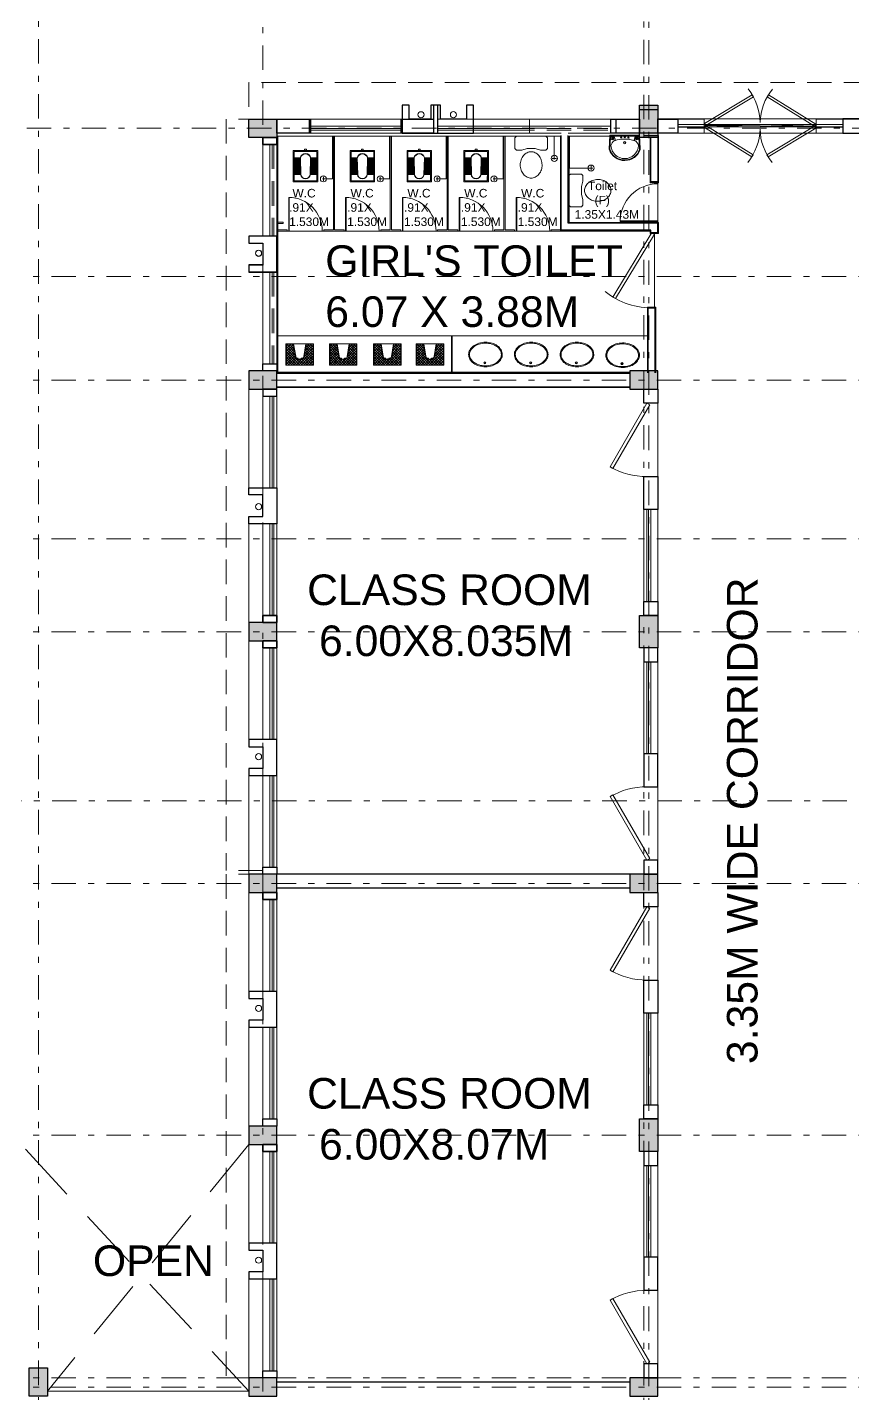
# Model space of a CAD drawing. Header units: millimetres. Extents: x 3614 to 12428, y -844 to 6844.
# Drawn here: x 5679.4 to 5692.9, y -318.72 to -296.39 of the extents above; entities that cross this region are included whole.
import ezdxf

# ---------------------------------------------------------------- set-up
doc = ezdxf.new("R2010")
doc.units = ezdxf.units.MM
doc.header["$LTSCALE"] = 40
doc.header["$MEASUREMENT"] = 0
doc.linetypes.add('DASHDOT', pattern=[1, 0.5, -0.25, 0, -0.25])
doc.linetypes.add('DASHED', pattern=[0.75, 0.5, -0.25])
doc.layers.get('0').update_dxf_attribs({"linetype": 'CONTINUOUS', "lineweight": 20})
for name, color, linetype, lineweight in [('CLL LEV.', 15, 'CONTINUOUS', 18), ('Column', 252, 'CONTINUOUS', 30), ('Column Hatch', 253, 'CONTINUOUS', 13), ('CUBICAL TOILET', 160, 'CONTINUOUS', 15), ('Door', 54, 'CONTINUOUS', 18), ('elevation', 7, 'CONTINUOUS', 9), ('Fixture', 44, 'CONTINUOUS', 15), ('Furniture', 13, 'CONTINUOUS', 15), ('GRID', 134, 'DASHDOT', 13), ('Hidden', 30, 'DASHED', 18), ('Plaster', 141, 'CONTINUOUS', 5), ('Railing', 23, 'CONTINUOUS', 18), ('TEXT', 7, 'CONTINUOUS', 20), ('Ventilator', 6, 'DASHED', 18), ('Wall', 7, 'CONTINUOUS', 30), ('Window', 150, 'CONTINUOUS', 15), ('Window-Wall', 7, 'CONTINUOUS', 18)]:
    doc.layers.add(name, color=color, linetype=linetype, lineweight=lineweight)
doc.styles.add('DIM', font='arial.ttf')
doc.styles.add('L120', font='simplex.shx', dxfattribs={"height": 1})

# ---------------------------------------------------------------- blocks, each defined once
blk = doc.blocks.new('COLUMN 546')
at = {"layer": 'Column Hatch'}
h = blk.add_hatch(color=0, dxfattribs=at)
h.dxf.hatch_style = 1
h.paths.add_polyline_path([(0, 0), (0.3, 0), (0.3, 0.46), (0, 0.46)])
at = {"layer": 'Column'}
for p, q in [((0.3, 0.46), (0, 0.46)), ((0, 0.46), (0, 0)), ((0.3, 0), (0.3, 0.46)), ((0, 0), (0.3, 0))]:
    blk.add_line(p, q, dxfattribs=at)
blk = doc.blocks.new('WINDOW 1')
at = {"layer": 'CLL LEV.'}
for p, q in [((-0.115, -0.23), (-0.115, -0.46)), ((1.615, -0.23), (1.615, -0.46)), ((-0.115, -0.46), (1.615, -0.46))]:
    blk.add_line(p, q, dxfattribs=at)
at = {"layer": 'Window'}
for p, q in [((0, -0.051), (1.5, -0.051)), ((0, -0.081), (1.5, -0.081))]:
    blk.add_line(p, q, dxfattribs=at)
at = {"layer": 'Window-Wall'}
for p, q in [((0, 0), (1.5, 0)), ((0, -0.23), (0, 0)), ((1.5, 0), (1.5, -0.23)), ((0, -0.115), (1.5, -0.115)), ((1.5, -0.23), (0, -0.23))]:
    blk.add_line(p, q, dxfattribs=at)
blk = doc.blocks.new('SHAFT2')
at = {"layer": 'Fixture'}
blk.add_circle((0.302, 0.307), 0.05, dxfattribs=at)
at = {"layer": 'Wall'}
blk.add_lwpolyline([(0, 0.585), (0.46, 0.585), (0.46, 0.47), (0.23, 0.47), (0.23, 0.115), (0.46, 0.115), (0.46, 0), (0, 0), (0, 0.585)], dxfattribs=at)
blk = doc.blocks.new('VENT 2')
at = {"layer": 'Ventilator', "linetype": 'Continuous', "ltscale": 0.02}
for p, q in [((0, 0.182), (1.5, 0.182)), ((0, 0.152), (1.5, 0.152))]:
    blk.add_line(p, q, dxfattribs=at)
at = {"layer": 'Window-Wall'}
for p, q in [((0, 0.23), (1.5, 0.23)), ((0, 0), (0, 0.23)), ((1.5, 0.23), (1.5, 0)), ((0, 0.115), (1.5, 0.115)), ((1.5, 0), (0, 0))]:
    blk.add_line(p, q, dxfattribs=at)
blk = doc.blocks.new('*U18')
for p, q in [((0, 0), (0, -6)), ((40, 0), (40, -6))]:
    blk.add_line(p, q)
blk.add_lwpolyline([(0, 0), (34.64, 20), (35.52, 18.48), (0.87, -1.52)], close=True)
blk.add_arc((0, 0), 40, 0, 30)
blk = doc.blocks.new('DOOR1')
at = {"layer": 'Door'}
blk.add_line((0, 0), (1.2, 0), dxfattribs=at)
at = {"layer": 'Door', "xscale": 0.0300000000000013, "yscale": 0.0300000000000013, "zscale": 0.0300000000000013}
blk.add_blockref('*U18', (0, 0.18), dxfattribs=at)
blk = doc.blocks.new('class 1')
at = {"layer": 'Wall'}
for points in [[(0.23, -0.035), (0, -0.035), (0, -0.265), (0.23, -0.265), (0.23, -0.035)], [(0.23, -1.465), (0, -1.465), (0, -2.005), (0.23, -2.005), (0.23, -1.465)], [(0.23, -3.505), (0, -3.505), (0, -3.735), (0.23, -3.735), (0.23, -3.505)]]:
    blk.add_lwpolyline(points, dxfattribs=at)
at = {"layer": 'Wall', "rotation": 270}
for name, p in [('DOOR1', (0, -0.265)), ('VENT 2', (0, -2.005))]:
    blk.add_blockref(name, p, dxfattribs=at)
blk = doc.blocks.new('COLM 530')
at = {"layer": 'Column Hatch'}
h = blk.add_hatch(color=0, dxfattribs=at)
h.dxf.hatch_style = 1
h.paths.add_polyline_path([(5443.518, -633.795), (5443.218, -633.795), (5443.218, -634.325), (5443.518, -634.325)])
at = {"layer": 'Column'}
for p, q in [((5443.518, -633.795), (5443.218, -633.795)), ((5443.218, -633.795), (5443.218, -634.325)), ((5443.518, -634.325), (5443.518, -633.795)), ((5443.218, -634.325), (5443.518, -634.325))]:
    blk.add_line(p, q, dxfattribs=at)
blk = doc.blocks.new('GRID TY6')
at = {"layer": 'GRID', "lineweight": 18, "ltscale": 0.02}
for p, q in [((5486.0878, -290.0307), (5486.0878, -340.9309)), ((5482.4148, -291.727), (5482.4148, -340.9309)), ((5492.3178, -291.7377), (5492.3178, -340.9309)), ((5492.3978, -291.7443), (5492.3978, -340.9309)), ((5432.7255, -295.8856), (5508.2295, -295.8856)), ((5508.2295, -300.0006), (5432.7255, -300.0006)), ((5508.2295, -304.1156), (5432.7249, -304.1156)), ((5508.2295, -308.2306), (5432.7255, -308.2306)), ((5508.2295, -312.3456), (5432.7255, -312.3456)), ((5508.2295, -316.3106), (5433.2737, -316.3106)), ((5508.2295, -316.4606), (5433.2827, -316.4606))]:
    blk.add_line(p, q, dxfattribs=at)
at = {"layer": 'GRID', "color": 190, "lineweight": 18, "ltscale": 0.02}
for p, q in [((5508.2295, -298.3106), (5432.3268, -298.3106)), ((5508.2295, -302.5959), (5432.6614, -302.5959)), ((5508.2388, -306.8766), (5432.6783, -306.8766))]:
    blk.add_line(p, q, dxfattribs=at)
blk = doc.blocks.new('SHAFT')
at = {"layer": 'Fixture'}
blk.add_circle((-0.328, 0.302), 0.05, dxfattribs=at)
at = {"layer": 'Wall'}
blk.add_lwpolyline([(-0.655, 0), (-0.655, 0.46), (-0.54, 0.46), (-0.54, 0.23), (-0.115, 0.23), (-0.115, 0.46), (0, 0.46), (0, 0), (-0.655, 0)], dxfattribs=at)
blk = doc.blocks.new('Door - Left Hung 36 in.')
at = {"layer": 'Door'}
blk.add_line((0.75, -1.3), (35.93, -1.3), dxfattribs=at)
blk.add_lwpolyline([(0.75, -1.3), (0, 0), (31.18, 18), (31.93, 16.7)], close=True, dxfattribs=at)
blk.add_arc((0, 0), 36, 0, 37.31013, dxfattribs=at)
blk = doc.blocks.new('RSA CL6')
for p, q in [((5.51, 3.48), (5.51, 7.28)), ((5.91, 3.47), (5.91, 7.28)), ((6.3, 3.46), (6.3, 7.28)), ((6.69, 3.45), (6.69, 7.28)), ((7.09, 3.44), (7.09, 7.28)), ((7.48, 3.43), (7.48, 7.28)), ((7.87, 3.42), (7.87, 7.28)), ((8.27, 3.41), (8.27, 7.28)), ((8.66, 3.4), (8.66, 7.28)), ((9.06, 3.39), (9.06, 7.28)), ((9.45, 3.38), (9.45, 7.28)), ((9.84, 3.37), (9.84, 7.28)), ((10.24, 3.36), (10.24, 7.28)), ((10.63, 3.35), (10.63, 7.28)), ((11.02, 3.34), (11.02, 7.28)), ((11.42, 3.33), (11.42, 7.28)), ((11.81, 3.32), (11.81, 7.28)), ((12.2, 3.31), (12.2, 7.28)), ((12.6, 3.31), (12.6, 7.28)), ((12.99, 3.3), (12.99, 7.28)), ((13.39, 3.29), (13.39, 7.28)), ((13.78, 3.28), (13.78, 7.28)), ((14.17, 3.27), (14.17, 7.28)), ((14.57, 3.26), (14.57, 7.28)), ((14.96, 3.25), (14.96, 7.28)), ((15.35, 3.24), (15.35, 7.28)), ((15.75, 3.23), (15.75, 7.28)), ((16.14, 3.22), (16.14, 7.28)), ((16.14, 7.28), (16.14, 3.22)), ((5.51, -7.28), (5.51, -3.47)), ((5.91, -7.28), (5.91, -3.45)), ((6.3, -7.28), (6.3, -3.44)), ((6.69, -7.28), (6.69, -3.43)), ((7.09, -7.28), (7.09, -3.42)), ((7.48, -7.28), (7.48, -3.41)), ((7.87, -7.28), (7.87, -3.4)), ((8.27, -7.28), (8.27, -3.39)), ((8.66, -7.28), (8.66, -3.38)), ((9.06, -7.28), (9.06, -3.37)), ((9.45, -7.28), (9.45, -3.36)), ((9.84, -7.28), (9.84, -3.34)), ((10.24, -7.28), (10.24, -3.33)), ((10.63, -7.28), (10.63, -3.32)), ((11.02, -7.28), (11.02, -3.31)), ((11.42, -7.28), (11.42, -3.3)), ((11.81, -7.28), (11.81, -3.29)), ((12.2, -7.28), (12.2, -3.28)), ((12.6, -7.28), (12.6, -3.27)), ((12.99, -7.28), (12.99, -3.26)), ((13.39, -7.28), (13.39, -3.24)), ((13.78, -7.28), (13.78, -3.23)), ((14.17, -7.28), (14.17, -3.22)), ((14.57, -7.28), (14.57, -3.21)), ((14.96, -7.28), (14.96, -3.2)), ((15.35, -7.28), (15.35, -3.19)), ((15.75, -7.28), (15.75, -3.18)), ((16.14, -3.17), (16.14, -7.28)), ((16.14, -7.28), (16.14, -3.17))]:
    blk.add_line(p, q)
blk.add_lwpolyline([(0.79, -0.59), (0, -0.59), (0, 0.59), (0.79, 0.59)])
for points in [[(0.79, 7.87), (20.87, 7.87), (20.87, -7.87), (0.79, -7.87)], [(1.38, 7.28), (20.28, 7.28), (20.28, -7.28), (1.38, -7.28)]]:
    blk.add_lwpolyline(points, close=True)
for points in [[(5.51, 3.48), (16.14, 3.22, -0.899983), (16.14, -3.17), (5.54, -3.47, -0.799392)], [(5.53, 3.28), (16.13, 3.02, -0.897689), (16.12, -2.97), (5.56, -3.27, -0.793494), (5.53, 3.28)]]:
    blk.add_lwpolyline(points, format="xyb", close=True)
blk = doc.blocks.new('ENGLISH SHEET')
at = {"layer": 'Fixture'}
for p, q in [((4663.798, 251.204), (4663.773, 251.179)), ((4663.773, 251.179), (4663.773, 250.696)), ((4663.976, 251.204), (4663.798, 251.204)), ((4664.002, 251.179), (4663.976, 251.204)), ((4663.976, 251.001), (4664.002, 251.09)), ((4664.002, 251.09), (4664.002, 251.179)), ((4663.976, 250.874), (4663.976, 251.001)), ((4663.976, 251.001), (4663.976, 250.874)), ((4664.002, 250.785), (4663.976, 250.874)), ((4663.773, 250.696), (4663.798, 250.67)), ((4663.798, 250.67), (4663.976, 250.67)), ((4663.976, 250.67), (4664.002, 250.696)), ((4664.002, 250.696), (4664.002, 250.785))]:
    blk.add_line(p, q, dxfattribs=at)
blk.add_lwpolyline([(4664.459, 250.937, 0.117036), (4664.443, 251.003, 0.104338), (4664.396, 251.063, 0.09029), (4664.321, 251.105, 0.09898), (4664.243, 251.115, 0.08237), (4664.159, 251.101, 0.09029), (4664.09, 251.063, 0.104338), (4664.043, 251.003, 0.117036), (4664.027, 250.937, 0.117036), (4664.043, 250.871, 0.104338), (4664.09, 250.811, 0.09029), (4664.159, 250.773, 0.08237), (4664.243, 250.759, 0.08237), (4664.327, 250.773, 0.09029), (4664.396, 250.811, 0.104338), (4664.443, 250.871, 0.117036)], format="xyb", close=True, dxfattribs=at)
blk = doc.blocks.new('RSA BASIN 9')
for points in [[(-0.1, -16.2, 0.340881), (10.04, -9, 0.074195), (10.06, -8.89), (9.53, 0), (-9.54, 0), (-10.02, -8.77, 0.082611), (-9.96, -9.15, 0.330812), (-0.1, -16.2)], [(0, -15.03, 0.391482), (8.86, -6.67, 0.252869), (6.53, -3.51, 0.087242), (0.02, -2.46, 0.079484), (-6.53, -3.51, 0.2542), (-8.82, -6.67, 0.39026), (0, -15.03)], [(-8.57, -1.96, -0.907437), (-8.45, -1.81), (-7.52, -2.57, -0.907437), (-7.64, -2.72)], [(-8.2, -1.64, -0.907437), (-8.07, -1.49), (-7.14, -2.25, -0.907437), (-7.27, -2.4)], [(-7.82, -1.32, -0.907437), (-7.7, -1.17), (-6.77, -1.93, -0.907437), (-6.89, -2.08)], [(7.82, -1.32, 0.907437), (7.7, -1.17), (6.77, -1.93, 0.907437), (6.89, -2.08)], [(8.2, -1.64, 0.907437), (8.07, -1.49), (7.14, -2.25, 0.907437), (7.27, -2.4)], [(8.57, -1.96, 0.907437), (8.45, -1.81), (7.52, -2.57, 0.907437), (7.64, -2.72)]]:
    blk.add_lwpolyline(points, format="xyb", close=True)
for points in [[(-5.93, -3.31), (-6.16, -2.95, -0.183787), (-6.22, -2.68, 0.126662), (-6.25, -2.43), (-6.59, -1.44, 0.35453), (-7.05, -0.98), (-8.75, -0.98, 0.414214), (-9.14, -1.37), (-9.56, -9.09, 0.329849), (-0.07, -15.81, 0.338736), (9.65, -8.94, 0.075632), (9.66, -8.82), (9.14, -1.37, 0.414214), (8.75, -0.98), (7.05, -0.98, 0.35453), (6.59, -1.44), (6.25, -2.43, 0.126662), (6.22, -2.68, -0.183787), (6.16, -2.95), (5.93, -3.31)], [(-6.18, -3.39), (-6.24, -3.29, 0.220542), (-6.52, -3.11), (-8.75, -2.78, -0.361119), (-9.19, -2.35)], [(6.18, -3.39), (6.24, -3.29, -0.220542), (6.52, -3.11), (8.75, -2.78, 0.358803), (9.21, -2.33, 0.358803)]]:
    blk.add_lwpolyline(points, format="xyb")
for centre, radius in [((-2.35, -1.56), 0.399), ((0, -4.82), 0.771), ((0, -4.82), 0.602), ((0, -1.23), 0.399), ((2.28, -1.51), 0.399)]:
    blk.add_circle(centre, radius)
blk = doc.blocks.new('RH 1200')
for p, q in [((21, 0), (21, 43.3)), ((21.7, 0), (21.7, 43.3)), ((-21.7, 0), (21.7, 0)), ((21.7, 0), (21, 0))]:
    blk.add_line(p, q)
at = {"extrusion": (0, 0, -1)}
blk.add_ellipse((21.7, 0), major_axis=(-30.6, 30.6), ratio=1, start_param=5.497787, end_param=7.068583, dxfattribs=at)
blk = doc.blocks.new('HJK')
at = {"layer": 'Door', "ltscale": 20}
blk.add_line((3658.233, -481.12), (3658.908, -481.12), dxfattribs=at)
at = {"layer": 'Door', "ltscale": 20, "xscale": 0.014287499999341, "yscale": 0.014287499999341, "zscale": 0.014287499999341, "rotation": 359.999999999943}
blk.add_blockref('RH 1200', (3658.571, -481.12), dxfattribs=at)
blk = doc.blocks.new('*X5')
at = {"color": 0}
for p, q in [((705, 323), (943, 561)), ((705, 365), (900, 561)), ((705, 408), (858, 561)), ((705, 450), (815, 561)), ((705, 493), (773, 561)), ((705, 535), (730, 561)), ((848, 383), (705, 526)), ((842, 346), (705, 483)), ((854, 419), (712, 561)), ((866, 449), (755, 561)), ((888, 469), (797, 561)), ((921, 479), (839, 561)), ((1145, 298), (882, 561)), ((899, 474), (985, 561)), ((1145, 340), (924, 561)), ((944, 477), (1027, 561)), ((1145, 383), (967, 561)), ((971, 462), (1070, 561)), ((990, 438), (1112, 561)), ((998, 404), (1145, 551)), ((1004, 368), (1145, 508)), ((1145, 425), (1009, 561)), ((1011, 332), (1145, 466)), ((1145, 467), (1051, 561)), ((1145, 510), (1094, 561)), ((1145, 552), (1136, 561)), ((835, 310), (705, 441)), ((705, 280), (858, 434)), ((829, 274), (705, 398)), ((705, 238), (847, 381)), ((823, 237), (705, 356)), ((798, 221), (705, 314)), ((755, 221), (705, 271)), ((713, 221), (705, 229)), ((730, 221), (839, 330)), ((772, 221), (830, 279)), ((815, 221), (822, 228)), ((1145, 255), (999, 401)), ((1137, 221), (1007, 350)), ((1095, 221), (1016, 299)), ((1017, 295), (1145, 423)), ((1023, 259), (1145, 381)), ((1052, 221), (1024, 248)), ((1029, 223), (1145, 339)), ((1069, 221), (1145, 296)), ((1112, 221), (1145, 254))]:
    blk.add_line(p, q, dxfattribs=at)
blk = doc.blocks.new('RSA CL7')
blk.add_lwpolyline([(8.86, 0), (-8.86, 0), (-8.86, -13.78), (-3.94, -13.78), (3.94, -13.78), (8.86, -13.78)], close=True)
blk.add_lwpolyline([(-4.1, -13.58), (-2.78, -5.72, -0.835943), (2.8, -5.76), (4.1, -13.58), (8.66, -13.58), (8.66, -0.2), (-8.66, -0.2), (-8.66, -13.58)], format="xyb", close=True)
blk.add_lwpolyline([(-3.94, -13.78), (-2.59, -5.75, -0.835548), (2.61, -5.79), (3.94, -13.78)], format="xyb")
for centre, start, end in [((-1.41, -4.14), 207.2135, 40.95643), ((-0.03, -3.6), 185.89987, 355.82489), ((1.47, -4.14), 140.99617, 329.34676)]:
    blk.add_arc(centre, 0.493, start, end)
at = {"xscale": 0.0393714285714286, "yscale": 0.0393714285714286, "zscale": 0.0393714285714286}
blk.add_blockref('*X5', (-36.41, -22.27), dxfattribs=at)
blk = doc.blocks.new('RSA BASIN 2')
for points in [[(10.67, -8.12, 0.12976), (9.97, -5.22, 0.106426), (7.61, -2.47, 0.084431), (4.27, -0.72, 0.073534), (0, 0, 0.073534), (-4.29, -0.55, 0.084431), (-7.7, -2.16, 0.106426), (-10.17, -4.82, 0.12976), (-10.98, -7.69, 0.12976), (-10.28, -10.59, 0.106426), (-7.92, -13.34, 0.084431), (-4.58, -15.09, 0.073534), (-0.31, -15.81, 0.073534), (3.98, -15.26, 0.084431), (7.39, -13.64, 0.106426), (9.85, -10.99, 0.12976)], [(10.08, -7.9, 0.119977), (9.45, -5.5, 0.106426), (7.25, -2.94, 0.084431), (4.08, -1.28, 0.073534), (-0.01, -0.59, 0.073534), (-4.13, -1.12, 0.084431), (-7.36, -2.65, 0.106426), (-9.66, -5.12, 0.12976), (-10.39, -7.7, 0.009633), (-10.39, -7.9, 0.119977), (-9.76, -10.31, 0.106426), (-7.57, -12.87, 0.084431), (-4.4, -14.53, 0.073534), (-0.3, -15.22, 0.073534), (3.82, -14.69, 0.084431), (7.05, -13.16, 0.106426), (9.35, -10.69, 0.12976), (10.08, -8.11, 0.009633)]]:
    blk.add_lwpolyline(points, format="xyb", close=True)
for radius in [0.7, 0.479]:
    blk.add_circle((-0.47, -2.53), radius)
blk = doc.blocks.new('rtg')
at = {"layer": 'Door', "ltscale": 0.05}
blk.add_line((5064.361, -255.623), (5064.361, -256.826), dxfattribs=at)
at = {"layer": 'Door'}
blk.add_lwpolyline([(5064.361, -255.623), (5064.317, -255.597), (5063.682, -256.65), (5063.726, -256.676)], close=True, dxfattribs=at)
blk.add_arc((5064.319, -255.593), 1.234, 231.6585, 271.9391, dxfattribs=at)
blk = doc.blocks.new('rfrwef')
at = {"layer": 'Plaster', "ltscale": 0.05}
for p, q in [((5058.973, -260.239), (5063.598, -260.239)), ((5058.973, -260.239), (5058.973, -264.098)), ((5063.598, -261.789), (5063.598, -260.239)), ((5063.737, -260.237), (5064.891, -260.237)), ((5063.737, -261.65), (5063.737, -260.237)), ((5065.064, -260.999), (5065.064, -260.26)), ((5065.203, -260.225), (5065.203, -260.999)), ((5065.203, -260.999), (5065.064, -260.999)), ((5065.203, -261.65), (5063.737, -261.65)), ((5065.203, -261.827), (5065.203, -261.65)), ((5065.064, -261.789), (5063.598, -261.789)), ((5065.064, -261.827), (5065.064, -261.789)), ((5065.064, -261.827), (5065.203, -261.827)), ((5065.019, -264.109), (5065.019, -263.032)), ((5065.019, -263.032), (5065.158, -263.032)), ((5065.158, -264.109), (5065.158, -263.032)), ((5058.973, -264.098), (5064.731, -264.098))]:
    blk.add_line(p, q, dxfattribs=at)

msp = doc.modelspace()

# ---------------------------------------------------------------- linework, layer by layer
at = {"ltscale": 0.05}
msp.add_line((5688.1219, -299.6114), (5688.1219, -299.6114), dxfattribs=at)
at = {"layer": 'CLL LEV.'}
for p, q in [((5683.2549, -299.9191), (5683.0249, -299.9191)), ((5683.2549, -299.9212), (5683.0249, -299.9212)), ((5683.2549, -300.2741), (5683.0249, -300.2741)), ((5683.2549, -300.2762), (5683.0249, -300.2762))]:
    msp.add_line(p, q, dxfattribs=at)
at = {"layer": 'CUBICAL TOILET', "ltscale": 0.01}
for p, q in [((5684.4069, -298.1702), (5684.4069, -299.7002)), ((5684.4269, -298.1702), (5684.4269, -299.7002)), ((5685.3369, -298.1702), (5685.3369, -299.7002)), ((5685.3569, -298.1702), (5685.3569, -299.7002)), ((5686.2669, -298.1702), (5686.2669, -299.7002)), ((5686.2869, -298.1702), (5686.2869, -299.7002)), ((5687.1969, -298.1702), (5687.1969, -299.7002)), ((5687.2169, -298.1702), (5687.2169, -299.7002)), ((5683.5849, -299.5748), (5683.4849, -299.5748)), ((5683.5849, -299.5948), (5683.4849, -299.5948)), ((5683.6519, -299.7002), (5683.4969, -299.7002)), ((5683.5849, -299.5748), (5683.5849, -299.5948)), ((5683.6519, -299.7002), (5683.6519, -299.7202)), ((5684.4069, -299.7002), (5684.2519, -299.7002)), ((5684.2519, -299.7002), (5684.2519, -299.7202)), ((5684.5819, -299.7002), (5684.4269, -299.7002)), ((5684.5819, -299.7002), (5684.5819, -299.7202)), ((5685.3369, -299.7002), (5685.1819, -299.7002)), ((5685.1819, -299.7002), (5685.1819, -299.7202)), ((5685.5119, -299.7002), (5685.3569, -299.7002)), ((5685.5119, -299.7002), (5685.5119, -299.7202)), ((5686.2669, -299.7002), (5686.1119, -299.7002)), ((5686.1119, -299.7002), (5686.1119, -299.7202)), ((5686.4419, -299.7002), (5686.2869, -299.7002)), ((5686.4419, -299.7002), (5686.4419, -299.7202)), ((5687.1969, -299.7002), (5687.0419, -299.7002)), ((5687.0419, -299.7002), (5687.0419, -299.7202)), ((5687.2169, -299.6234), (5687.2169, -299.6434)), ((5687.3719, -299.7002), (5687.2169, -299.7002)), ((5687.3719, -299.7002), (5687.3719, -299.7202)), ((5688.1219, -299.7002), (5687.9719, -299.7002)), ((5687.9719, -299.7002), (5687.9719, -299.7202)), ((5683.6519, -299.7202), (5683.4969, -299.7202)), ((5684.2519, -299.7202), (5684.5819, -299.7202)), ((5685.1819, -299.7202), (5685.5119, -299.7202)), ((5686.1119, -299.7202), (5686.4419, -299.7202)), ((5687.0419, -299.7202), (5687.3719, -299.7202)), ((5687.9719, -299.7202), (5688.122, -299.7202))]:
    msp.add_line(p, q, dxfattribs=at)
at = {"layer": 'CUBICAL TOILET', "ltscale": 0.05}
for p, q in [((5686.337, -302.0292), (5686.337, -301.4311)), ((5686.3495, -301.4311), (5686.337, -301.4311)), ((5686.3495, -302.0292), (5686.3495, -301.4311))]:
    msp.add_line(p, q, dxfattribs=at)
at = {"layer": 'Door'}
msp.add_line((5690.4767, -297.9948), (5692.2963, -298.0053), dxfattribs=at)
at = {"layer": 'Door', "ltscale": 20}
msp.add_line((5689.7152, -298.918), (5689.7152, -299.593), dxfattribs=at)
at = {"layer": 'Fixture'}
for p, q in [((5683.4969, -301.4311), (5686.337, -301.4311)), ((5686.3495, -301.4311), (5689.555, -301.4311))]:
    msp.add_line(p, q, dxfattribs=at)
at = {"layer": 'Furniture', "ltscale": 0.05}
for p, q in [((5684.3944, -298.1702), (5684.3944, -298.8673)), ((5685.3244, -298.1702), (5685.3244, -298.8673)), ((5686.2544, -298.1702), (5686.2544, -298.8673)), ((5687.1844, -298.1702), (5687.1844, -298.8673)), ((5688.0208, -298.5487), (5688.0208, -298.1702)), ((5688.271, -298.6914), (5688.271, -298.1682)), ((5688.0549, -298.5329), (5687.9866, -298.5329)), ((5688.6495, -298.6914), (5688.271, -298.6914)), ((5688.6217, -298.6572), (5688.6217, -298.7256)), ((5684.2286, -298.8673), (5684.3944, -298.8673)), ((5684.2444, -298.9015), (5684.2444, -298.8332)), ((5685.1586, -298.8673), (5685.3244, -298.8673)), ((5685.1744, -298.9015), (5685.1744, -298.8332)), ((5686.0886, -298.8673), (5686.2544, -298.8673)), ((5686.1044, -298.9015), (5686.1044, -298.8332)), ((5686.9244, -298.8952), (5686.9244, -298.8269)), ((5687.0186, -298.8673), (5687.1844, -298.8673)), ((5687.0344, -298.9015), (5687.0344, -298.8332))]:
    msp.add_line(p, q, dxfattribs=at)
for centre in [(5688.0208, -298.5329), (5684.2444, -298.8673), (5685.1744, -298.8673), (5686.1044, -298.8673), (5687.0344, -298.8673), (5688.6217, -298.6914)]:
    msp.add_circle(centre, 0.05, dxfattribs=at)
at = {"layer": 'Hidden', "ltscale": 0.02}
for p, q in [((5689.0299, -297.2912), (5683.0249, -297.2912)), ((5683.0249, -297.2912), (5683.0249, -297.8912)), ((5699.7549, -297.2943), (5689.0299, -297.2912)), ((5683.2549, -297.8912), (5682.6549, -297.8912)), ((5682.6549, -297.8912), (5682.6549, -310.1721)), ((5683.2549, -310.1721), (5682.6549, -310.1721)), ((5683.2549, -310.2341), (5682.6549, -310.2341)), ((5682.6549, -310.2341), (5682.6549, -318.4662)), ((5683.2549, -318.4641), (5682.6549, -318.4662))]:
    msp.add_line(p, q, dxfattribs=at)
at = {"layer": 'Railing', "linetype": 'ByBlock', "ltscale": 0.05}
msp.add_line((5679.7319, -318.6841), (5683.0249, -318.6841), dxfattribs=at)
at = {"layer": 'Ventilator', "ltscale": 0.02}
for p, q in [((5686.6974, -298.0432), (5688.9474, -298.0432)), ((5686.6974, -298.0732), (5688.9474, -298.0732)), ((5683.4039, -298.3041), (5683.4039, -299.8041)), ((5683.4039, -298.3062), (5683.4039, -299.8062)), ((5683.4339, -298.3041), (5683.4339, -299.8041)), ((5683.4339, -298.3062), (5683.4339, -299.8062)), ((5683.4039, -300.3891), (5683.4039, -301.8891)), ((5683.4039, -300.3912), (5683.4039, -301.8912)), ((5683.4339, -300.3891), (5683.4339, -301.8891)), ((5683.4339, -300.3912), (5683.4339, -301.8912))]:
    msp.add_line(p, q, dxfattribs=at)
at = {"layer": 'Wall', "ltscale": 0.05}
for p, q in [((5688.1339, -299.7082), (5688.1337, -298.1582)), ((5688.2489, -299.5932), (5688.2487, -298.1582)), ((5689.6001, -298.918), (5689.6002, -298.1912)), ((5689.7149, -298.1912), (5689.7149, -298.918)), ((5689.7152, -298.918), (5689.6002, -298.918)), ((5689.7151, -298.918), (5689.6002, -298.918)), ((5689.6002, -299.708), (5688.1339, -299.7082)), ((5689.7152, -299.593), (5688.2489, -299.5932)), ((5689.5882, -299.708), (5689.5882, -299.708)), ((5689.6002, -299.7462), (5689.6002, -299.708)), ((5689.7152, -299.7462), (5689.7152, -299.593)), ((5689.6002, -299.72), (5689.6002, -299.72)), ((5689.6002, -299.7462), (5689.7152, -299.7462)), ((5689.5551, -302.0406), (5689.5549, -300.9747)), ((5689.5549, -300.9755), (5689.6699, -300.9755)), ((5689.6701, -302.0406), (5689.6699, -300.9755))]:
    msp.add_line(p, q, dxfattribs=at)
at = {"layer": 'Wall'}
for p, q in [((5689.4849, -298.1582), (5689.7149, -298.1582)), ((5683.4849, -302.0391), (5688.7352, -302.0391)), ((5683.4849, -302.0412), (5689.2549, -302.0412)), ((5683.4849, -302.2691), (5689.2549, -302.2691)), ((5683.4849, -302.2712), (5689.2549, -302.2712)), ((5689.2549, -310.2341), (5683.4849, -310.2341)), ((5689.2549, -310.4641), (5683.4849, -310.4641)), ((5689.2549, -318.5341), (5683.4849, -318.5341))]:
    msp.add_line(p, q, dxfattribs=at)
for points in [[(5683.4849, -298.1212), (5683.4849, -297.8912), (5684.0137, -297.8912), (5684.0137, -298.1212), (5683.4849, -298.1212)], [(5685.5137, -298.1212), (5685.5137, -297.8912), (5686.0424, -297.8912), (5686.0424, -298.1212), (5685.5137, -298.1212)], [(5688.9474, -298.1212), (5688.9474, -297.8912), (5689.4149, -297.8912), (5689.4149, -298.1212), (5688.9474, -298.1212)], [(5683.2549, -298.1891), (5683.2549, -298.3041), (5683.4849, -298.3041), (5683.4849, -298.1891), (5683.2549, -298.1891)], [(5683.2549, -298.3041), (5683.2549, -298.1891), (5683.4849, -298.1891), (5683.4849, -298.3041), (5683.2549, -298.3041)], [(5683.2549, -298.1912), (5683.2549, -298.3062), (5683.4849, -298.3062), (5683.4849, -298.1912), (5683.2549, -298.1912)], [(5683.2549, -298.3062), (5683.2549, -298.1912), (5683.4849, -298.1912), (5683.4849, -298.3062), (5683.2549, -298.3062)], [(5683.2549, -302.0041), (5683.2549, -301.8891), (5683.4849, -301.8891), (5683.4849, -302.0041), (5683.2549, -302.0041)], [(5683.2549, -302.0062), (5683.2549, -301.8912), (5683.4849, -301.8912), (5683.4849, -302.0062), (5683.2549, -302.0062)], [(5683.2549, -302.3041), (5683.2549, -302.4191), (5683.4849, -302.4191), (5683.4849, -302.3041), (5683.2549, -302.3041)], [(5683.2549, -306.1191), (5683.2549, -306.0041), (5683.4849, -306.0041), (5683.4849, -306.1191), (5683.2549, -306.1191)], [(5683.2549, -306.0041), (5683.2549, -306.1191), (5683.4849, -306.1191), (5683.4849, -306.0041), (5683.2549, -306.0041)], [(5683.2549, -306.4191), (5683.2549, -306.5341), (5683.4849, -306.5341), (5683.4849, -306.4191), (5683.2549, -306.4191)], [(5683.2549, -306.5341), (5683.2549, -306.4191), (5683.4849, -306.4191), (5683.4849, -306.5341), (5683.2549, -306.5341)], [(5683.2549, -310.2341), (5683.2549, -310.1191), (5683.4849, -310.1191), (5683.4849, -310.2341), (5683.2549, -310.2341)], [(5683.2549, -310.5341), (5683.2549, -310.6491), (5683.4849, -310.6491), (5683.4849, -310.5341), (5683.2549, -310.5341)], [(5683.2549, -310.6491), (5683.2549, -310.5341), (5683.4849, -310.5341), (5683.4849, -310.6491), (5683.2549, -310.6491)], [(5683.2549, -314.3491), (5683.2549, -314.2341), (5683.4849, -314.2341), (5683.4849, -314.3491), (5683.2549, -314.3491)], [(5683.2549, -314.6491), (5683.2549, -314.7641), (5683.4849, -314.7641), (5683.4849, -314.6491), (5683.2549, -314.6491)], [(5683.2549, -314.7641), (5683.2549, -314.6491), (5683.4849, -314.6491), (5683.4849, -314.7641), (5683.2549, -314.7641)], [(5683.2549, -318.4641), (5683.2549, -318.3491), (5683.4849, -318.3491), (5683.4849, -318.4641), (5683.2549, -318.4641)]]:
    msp.add_lwpolyline(points, dxfattribs=at)
at = {"layer": 'Wall', "ltscale": 0.05}
for points in [[(5684.0324, -298.1219), (5683.4849, -298.1219), (5683.4849, -297.8915), (5684.0324, -297.8915)], [(5689.0299, -297.8915), (5689.4149, -297.8915), (5689.4149, -298.1215), (5689.0299, -298.1215)]]:
    msp.add_lwpolyline(points, close=True, dxfattribs=at)
for points in [[(5690.0425, -298.1191), (5689.715, -298.1191), (5689.715, -297.8891), (5690.0425, -297.8891), (5690.0425, -298.1191)], [(5690.0425, -298.1212), (5689.715, -298.1212), (5689.715, -297.8912), (5690.0425, -297.8912), (5690.0425, -298.1212)], [(5692.7374, -298.1191), (5693.0649, -298.1191), (5693.0649, -297.8891), (5692.7374, -297.8891), (5692.7374, -298.1191)], [(5692.7374, -298.1212), (5693.0649, -298.1212), (5693.0649, -297.8912), (5692.7374, -297.8912), (5692.7374, -298.1212)]]:
    msp.add_lwpolyline(points, dxfattribs=at)
at = {"layer": 'Window', "ltscale": 0.05}
for p, q in [((5690.4743, -297.8912), (5690.0425, -297.8912)), ((5690.4743, -297.8912), (5690.4743, -298.1212)), ((5692.7374, -297.8912), (5692.3029, -297.8912)), ((5692.3029, -297.8912), (5692.3029, -298.1212)), ((5690.0425, -297.978), (5692.7374, -297.978)), ((5690.0425, -297.9801), (5690.4743, -297.9801)), ((5690.0425, -298.0197), (5692.7374, -298.0197)), ((5690.0425, -298.0218), (5690.4743, -298.0218)), ((5690.4743, -298.1212), (5690.0425, -298.1212)), ((5692.3029, -297.9801), (5692.7374, -297.9801)), ((5692.3029, -298.0218), (5692.7374, -298.0218)), ((5692.7374, -298.1212), (5692.3029, -298.1212))]:
    msp.add_line(p, q, dxfattribs=at)
at = {"layer": 'Window-Wall'}
for p, q in [((5683.4849, -297.8912), (5686.0424, -297.8912)), ((5684.0137, -297.8912), (5683.8987, -297.8912)), ((5685.5137, -297.8912), (5685.6287, -297.8912)), ((5688.9474, -297.8912), (5686.6974, -297.8912)), ((5686.6974, -297.8912), (5686.6974, -298.1212)), ((5688.9474, -298.1212), (5688.9474, -297.8912)), ((5688.9474, -297.8912), (5689.0624, -297.8912)), ((5689.0299, -297.8915), (5689.0299, -298.1215)), ((5686.6974, -298.0062), (5688.9474, -298.0062)), ((5686.6974, -298.1212), (5688.1337, -298.1212)), ((5688.2487, -298.1212), (5688.9474, -298.1212)), ((5683.2549, -299.8041), (5683.2549, -298.3041)), ((5683.2549, -298.3041), (5683.4849, -298.3041)), ((5683.2549, -299.8062), (5683.2549, -298.3062)), ((5683.2549, -298.3062), (5683.4849, -298.3062)), ((5683.3699, -298.3041), (5683.3699, -299.8041)), ((5683.3699, -298.3062), (5683.3699, -299.8062)), ((5683.4849, -298.3041), (5683.4849, -299.8041)), ((5683.4849, -298.3062), (5683.4849, -299.8062)), ((5683.4849, -299.8041), (5683.2549, -299.8041)), ((5683.4849, -299.8062), (5683.2549, -299.8062)), ((5683.2549, -301.8891), (5683.2549, -300.3891)), ((5683.2549, -300.3891), (5683.4849, -300.3891)), ((5683.2549, -301.8912), (5683.2549, -300.3912)), ((5683.2549, -300.3912), (5683.4849, -300.3912)), ((5683.3699, -300.3891), (5683.3699, -301.8891)), ((5683.3699, -300.3912), (5683.3699, -301.8912)), ((5683.4849, -300.3891), (5683.4849, -301.8891)), ((5683.4849, -300.3912), (5683.4849, -301.8912)), ((5683.4849, -301.8891), (5683.2549, -301.8891)), ((5683.4849, -301.8912), (5683.2549, -301.8912))]:
    msp.add_line(p, q, dxfattribs=at)
at = {"layer": 'Window-Wall', "linetype": 'DASHED', "ltscale": 0.05}
for p, q in [((5683.0249, -314.6491), (5679.7319, -318.6841)), ((5679.3699, -314.7291), (5683.0249, -318.6841))]:
    msp.add_line(p, q, dxfattribs=at)
at = {"layer": 'Window-Wall', "ltscale": 0.05}
msp.add_lwpolyline([(5690.0425, -298.1191), (5692.7374, -298.1191), (5692.7374, -297.8891), (5690.0425, -297.8891)], close=True, dxfattribs=at)

# ---------------------------------------------------------------- block references
msp.add_blockref('GRID TY6', (197.1671, -2.1555))
at = {"linetype": 'ByBlock', "extrusion": (0, 0, -1), "zscale": -1, "rotation": 90.00000000000001}
msp.add_blockref('SHAFT2', (-5685.5324, -298.1219), dxfattribs=at)
at = {"color": 7, "extrusion": (0, 0, -1), "zscale": -1}
for p in [(-5689.7149, -298.1212), (-5679.7319, -318.7641)]:
    msp.add_blockref('COLUMN 546', p, dxfattribs=at)
at = {"color": 7, "extrusion": (0, 0, -1), "zscale": -1, "rotation": 270}
msp.add_blockref('COLUMN 546', (-5683.4849, -297.8912), dxfattribs=at)
at = {"linetype": 'ByBlock', "xscale": -1}
for name, p in [('SHAFT2', (5683.4849, -300.3891)), ('class 1', (5689.7149, -302.2691)), ('SHAFT2', (5683.4849, -308.6191)), ('class 1', (5689.7149, -310.4991)), ('SHAFT2', (5683.4849, -312.7341)), ('SHAFT2', (5683.4849, -316.8491))]:
    msp.add_blockref(name, p, dxfattribs=at)
at = {"color": 7, "extrusion": (0, 0, -1), "xscale": -1, "zscale": -1, "rotation": 270}
for p in [(-5683.4849, -302.3041), (-5689.7149, -302.3041), (-5683.4849, -306.4191), (-5683.4849, -310.5341), (-5689.7149, -310.5341), (-5683.4849, -314.6491), (-5683.4849, -318.7641), (-5689.7149, -318.7641)]:
    msp.add_blockref('COLUMN 546', p, dxfattribs=at)
at = {"linetype": 'ByBlock', "extrusion": (0, 0, -1), "xscale": -1, "zscale": -1, "rotation": 180}
msp.add_blockref('SHAFT2', (-5683.4849, -303.9191), dxfattribs=at)
at = {"xscale": -1}
for p in [(11132.9327, 327.7908), (11132.9327, 319.5608)]:
    msp.add_blockref('COLM 530', p, dxfattribs=at)
at = {"linetype": 'ByBlock', "rotation": 180}
for p in [(5689.7149, -310.2691), (5689.7149, -318.4991)]:
    msp.add_blockref('class 1', p, dxfattribs=at)
at = {"layer": 'CLL LEV.', "xscale": -1, "rotation": 270}
for p in [(5683.4849, -303.9191), (5683.4849, -306.0041)]:
    msp.add_blockref('WINDOW 1', p, dxfattribs=at)
at = {"layer": 'CLL LEV.', "extrusion": (0, 0, -1), "xscale": -1, "zscale": -1, "rotation": 90}
for p in [(-5683.4849, -306.5341), (-5683.4849, -308.6191), (-5683.4849, -310.6491), (-5683.4849, -312.7341), (-5683.4849, -314.7641), (-5683.4849, -316.8491)]:
    msp.add_blockref('WINDOW 1', p, dxfattribs=at)
at = {"layer": 'Door'}
for p, xscale, yscale, zscale, rotation in [((5690.4769, -297.9625), 0.02527777777113461, 0.02527777777113461, 0.02527777777113461, 1.06437811854871), ((5692.2961, -298.0368), 0.0252777777711346, 0.0252777777711346, 0.0252777777711346, 181.0643781177836)]:
    msp.add_blockref('Door - Left Hung 36 in.', p, dxfattribs=dict(at, xscale=xscale, yscale=yscale, zscale=zscale, rotation=rotation))
at = {"layer": 'Door', "extrusion": (0, 0, -1), "zscale": -0.0252777777770783}
for p, xscale, yscale, rotation in [((-5692.2964, -297.9721), 0.0252777777711346, 0.0252777777711346, 1.671958642822663), ((-5690.4765, -298.0272), 0.02527777777113459, 0.02527777777113459, 181.6719586420575)]:
    msp.add_blockref('Door - Left Hung 36 in.', p, dxfattribs=dict(at, xscale=xscale, yscale=yscale, rotation=rotation))
at = {"layer": 'Door', "ltscale": 20, "extrusion": (0, 0, -1), "xscale": 0.0142875000055938, "yscale": 0.0142875000055938, "zscale": -0.0142875000055938, "rotation": 270.0000000145891}
msp.add_blockref('RH 1200', (-5689.7152, -299.2559), dxfattribs=at)
at = {"layer": 'Door', "xscale": -0.8888888890196541, "yscale": 0.8888888890196541, "zscale": 0.8888888890196541}
for p in [(8936.0149, 127.9418), (8936.9449, 127.9418), (8937.8749, 127.9418), (8938.8049, 127.9418), (8939.7349, 127.9418)]:
    msp.add_blockref('HJK', p, dxfattribs=at)
at = {"layer": 'Door'}
msp.add_blockref('rtg', (625.2968, -44.1495), dxfattribs=at)
at = {"layer": 'elevation'}
for p, rotation in [((5436.948, 4365.6159), 269.9970129361768), ((1024.5285, -550.7482), 0.009270144854650305)]:
    msp.add_blockref('ENGLISH SHEET', p, dxfattribs=dict(at, rotation=rotation))
at = {"layer": 'Fixture', "extrusion": (0, 0, -1), "xscale": 0.0253999999957461, "yscale": 0.0253999999957461, "zscale": -0.0253999999957461, "rotation": 270.0029870639997}
for p in [(-5683.9519, -298.3848), (-5684.8819, -298.3848), (-5685.8119, -298.3848), (-5686.7419, -298.3848)]:
    msp.add_blockref('RSA CL6', p, dxfattribs=at)
at = {"layer": 'Fixture', "yscale": 0.0253999999949883}
for name, p, xscale, zscale, rotation in [('RSA CL7', (5683.8571, -301.9154), 0.0253999999949883, 0.0253999999949883, 180), ('RSA CL7', (5684.5671, -301.9154), 0.0253999999949883, 0.0253999999949883, 180), ('RSA CL7', (5685.2896, -301.9154), 0.0253999999949883, 0.0253999999949883, 180), ('RSA CL7', (5685.9871, -301.9154), 0.0253999999949883, 0.0253999999949883, 180), ('RSA BASIN 2', (5686.896, -301.9393), -0.0253999999967459, 0.0253999999956289, 179.2553980474158), ('RSA BASIN 2', (5687.6439, -301.9393), -0.0253999999967459, 0.0253999999956289, 179.2553980474158), ('RSA BASIN 2', (5688.3919, -301.9393), -0.0253999999967459, 0.0253999999956289, 179.2553980474158), ('RSA BASIN 2', (5689.1398, -301.9513), -0.0253999999967459, 0.0253999999956289, 179.2553980474158)]:
    msp.add_blockref(name, p, dxfattribs=dict(at, xscale=xscale, zscale=zscale, rotation=rotation))
at = {"layer": 'Furniture', "ltscale": 10000, "extrusion": (0, 0, -1), "xscale": 0.0254326166754069, "yscale": 0.0254326166754069, "zscale": -0.0254326166754069, "rotation": 359.9907298551582}
msp.add_blockref('RSA BASIN 9', (-5689.1724, -298.1552), dxfattribs=at)
at = {"layer": 'Plaster'}
msp.add_blockref('rfrwef', (624.5241, -37.9315), dxfattribs=at)
at = {"layer": 'Wall', "extrusion": (0, 0, -1), "zscale": -1}
msp.add_blockref('SHAFT', (-5686.0424, -298.1212), dxfattribs=at)
at = {"layer": 'Wall', "color": 7, "extrusion": (0, 0, -1), "zscale": -1, "rotation": 270}
msp.add_blockref('COLUMN 546', (-5683.4849, -297.8912), dxfattribs=at)
at = {"layer": 'Wall', "extrusion": (0, 0, -1), "zscale": -1, "rotation": 180}
for p in [(-5684.0137, -297.8912), (-5684.0324, -297.8919)]:
    msp.add_blockref('VENT 2', p, dxfattribs=at)
at = {"layer": 'Wall', "extrusion": (0, 0, -1), "xscale": -1, "zscale": -1, "rotation": 180}
msp.add_blockref('VENT 2', (-5687.6174, -297.8919), dxfattribs=at)
at = {"layer": 'Wall', "color": 7, "extrusion": (0, 0, -1), "zscale": -1}
msp.add_blockref('COLUMN 546', (-5689.7149, -298.1912), dxfattribs=at)
at = {"layer": 'Wall', "linetype": 'ByBlock', "xscale": -1}
msp.add_blockref('SHAFT2', (5683.4849, -300.3912), dxfattribs=at)
at = {"layer": 'Wall', "color": 7, "extrusion": (0, 0, -1), "xscale": -1, "zscale": -1, "rotation": 270}
for p in [(-5683.4849, -302.3062), (-5689.7149, -302.3062)]:
    msp.add_blockref('COLUMN 546', p, dxfattribs=at)

# ---------------------------------------------------------------- texts
at = {"layer": 'TEXT', "attachment_point": 1}
for s, insert, char_height, width, style in [('{\\fArial|b0|i0|c0|p34; W.C\\P.91X\\P1.530M}', (5683.6831, -299.0318), 0.14, 4.322064, 'L120'), ('{\\fArial|b0|i0|c0|p34; W.C\\P.91X\\P1.530M}', (5684.6324, -299.0318), 0.14, 4.322064, 'L120'), ('{\\fArial|b0|i0|c0|p34; W.C\\P.91X\\P1.530M}', (5685.5624, -299.0318), 0.14, 4.322064, 'L120'), ('{\\fArial|b0|i0|c0|p34; W.C\\P.91X\\P1.530M}', (5686.4924, -299.0318), 0.14, 4.322064, 'L120'), ('{\\fArial|b0|i0|c0|p34; W.C\\P.91X\\P1.530M}', (5687.4224, -299.0318), 0.14, 4.322064, 'L120'), ('{\\fArial|b0|i0|c0|p34;    Toilet\\P      (F)\\P1.35X1.43M}', (5688.3531, -298.9123), 0.14, 4.322064, 'L120'), ("{\\fArial|b0|i0|c0|p34; GIRL'S TOILET\\P 6.07 X 3.88M}", (5684.08, -299.9545), 0.5, 19.989683, 'DIM')]:
    msp.add_mtext(s, dxfattribs=dict(at, insert=insert, char_height=char_height, width=width, style=style))
at = {"layer": 'TEXT', "char_height": 0.5, "attachment_point": 1, "style": 'DIM'}
for s, insert in [('{\\fArial|b0|i0|c0|p34;CLASS ROOM\\P 6.00X8.035M}', (5683.9779, -305.3344)), ('{\\fArial|b0|i0|c0|p34;CLASS ROOM\\P 6.00X8.07M}', (5683.9779, -313.5644)), ('OPEN', (5680.4738, -316.3011))]:
    msp.add_mtext_dynamic_manual_height_columns(s, width=19.989683, gutter_width=5, heights=[0], dxfattribs=dict(at, insert=insert))
at = {"layer": 'TEXT', "insert": (5690.8441, -313.338), "char_height": 0.5, "attachment_point": 1, "rotation": 90, "style": 'DIM'}
msp.add_mtext_dynamic_manual_height_columns('{\\fArial|b0|i0|c0|p34;3.35M WIDE CORRIDOR}', width=19.989683, gutter_width=5, heights=[0], dxfattribs=at)

doc.saveas('drawing.dxf')
